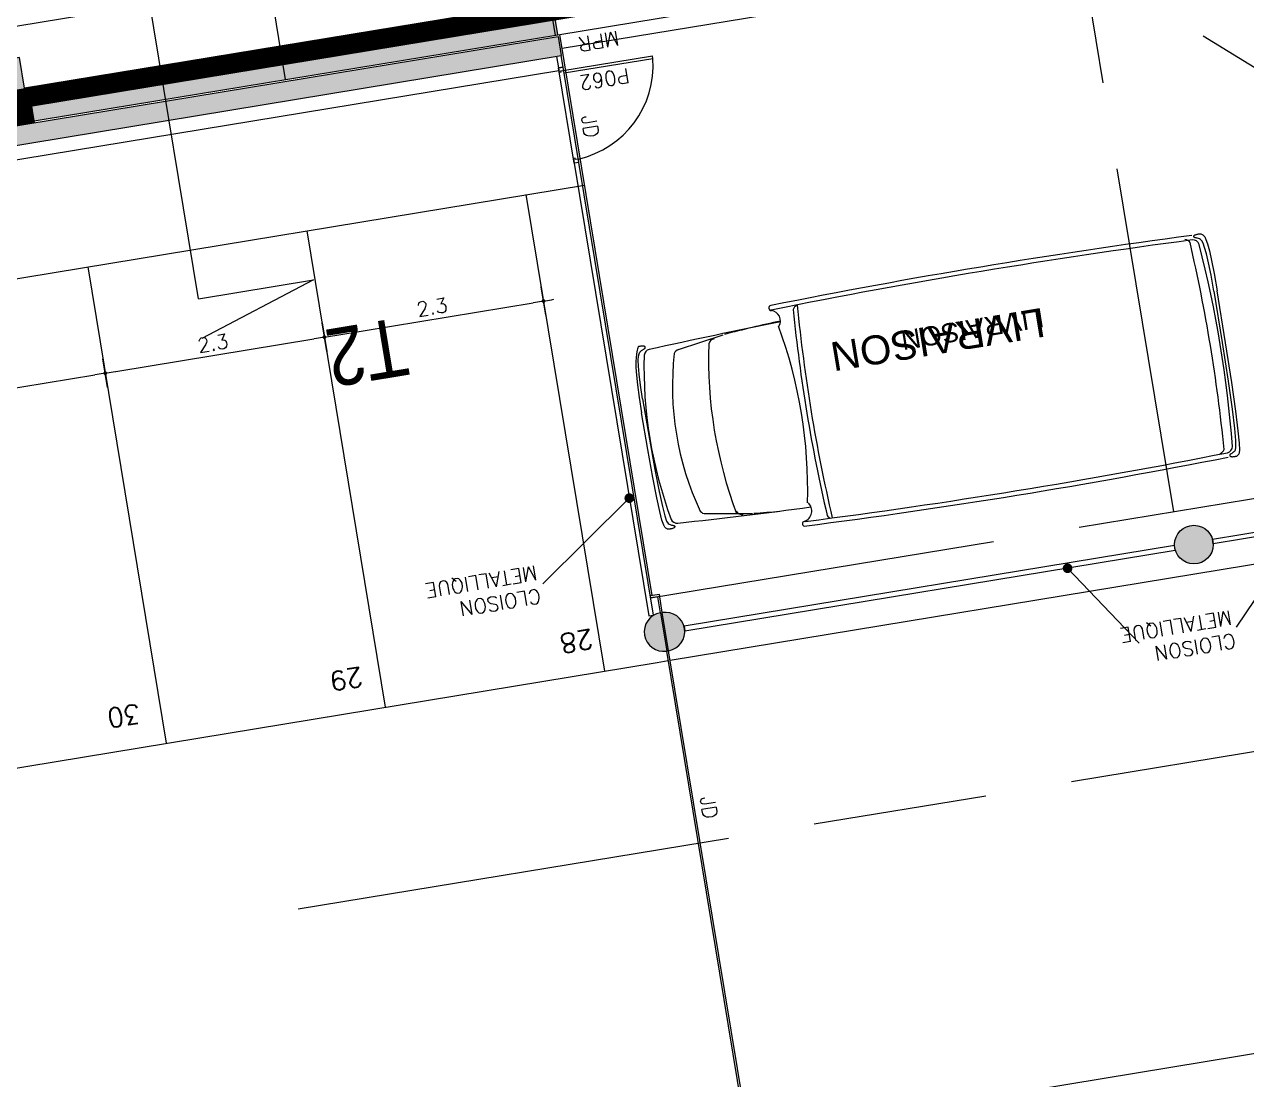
# Model space of a CAD drawing. Header units: millimetres. Extents: x 33240 to 33395, y 51607 to 51720.
# Drawn here: x 33346.54 to 33359.2, y 51643.21 to 51654.13 of the extents above; entities that cross this region are included whole.
import ezdxf

# ---------------------------------------------------------------- set-up
doc = ezdxf.new("R2010")
doc.units = ezdxf.units.MM
doc.header["$LTSCALE"] = 0.3
doc.header["$MEASUREMENT"] = 0
doc.header["$PDMODE"] = 34
doc.header["$PDSIZE"] = 0.3
for name, pattern in [('ACAD_ISO02W100', [15, 12, -3]), ('ACAD_ISO08W100', [36, 24, -3, 6, -3]), ('ACAD_ISO13W100', [36, 12, -3, 12, -3, 0, -3, 0, -3])]:
    doc.linetypes.add(name, pattern=pattern)
doc.layers.get('0').update_dxf_attribs({"linetype": 'CONTINUOUS'})
doc.layers.get('DEFPOINTS').update_dxf_attribs({"linetype": 'CONTINUOUS'})
for name, color, linetype in [('00-TRAMES-BAT', 7, 'ACAD_ISO08W100'), ('02-MURS-PORTEUR', 1, 'CONTINUOUS'), ('02-MURS-POTEAU', 6, 'CONTINUOUS'), ('04-CLOISONS', 2, 'CONTINUOUS'), ('05-MEN-EXT', 142, 'CONTINUOUS'), ('05-MEN-EXT-NUM', 3, 'CONTINUOUS'), ('07-REVT.PIERRE', 21, 'CONTINUOUS'), ('08-EQUI-TECHNIQUE', 117, 'CONTINUOUS'), ('09-COT-CLOISON-EXPO-01', 4, 'CONTINUOUS'), ('09-COT-INT', 7, 'CONTINUOUS'), ('10-ANN-NOMENCLATURE', 3, 'CONTINUOUS'), ('10-ANN-NOMPIECE', 3, 'CONTINUOUS'), ('10-ANN-REPCOUPE', 1, 'CONTINUOUS'), ('10-ANN-TEXTE', 3, 'CONTINUOUS'), ('11-RES-ELECTRICITE', 71, 'CONTINUOUS'), ('11-RES-EP', 150, 'ACAD_ISO13W100'), ('11-RES-ISOL-FEU', 2, 'CONTINUOUS'), ('14-HACH-MURS', 253, 'CONTINUOUS'), ('14-HACH-POTEAU', 251, 'CONTINUOUS')]:
    doc.layers.add(name, color=color, linetype=linetype)
doc.styles.add('ANN', font='romans.shx')
doc.styles.add('COT', font='romans.shx')
doc.styles.add('NDP', font='ARIAL.TTF')
doc.styles.add('REPCOUP', font='ARIAL.TTF', dxfattribs={"width": 0.85, "height": 0.6})
doc.dimstyles.new('COT-MEUBLE-50eme', dxfattribs={"dimtxt": 0.12, "dimasz": 0.11, "dimexe": 0, "dimexo": 0, "dimgap": 0.05, "dimtad": 1, "dimzin": 4, "dimdsep": 46, "dimtxsty": 'COT', "dimblk1": 'COTBLOC', "dimblk2": 'COTBLOC', "dimsah": 1, "dimcen": -0.1, "dimse1": 1, "dimse2": 1, "dimadec": 0, "dimazin": 0, "dimtfac": 1, "dimtmove": 2, "dimatfit": 3, "dimldrblk": 'COTBLOC', "dimfxl": 1, "dimtolj": 1, "dimarcsym": 0})
doc.dimstyles.new('COTEXT', dxfattribs={"dimtxt": 0.15, "dimasz": 0.11, "dimexe": 0, "dimexo": 0, "dimgap": 0.05, "dimtad": 1, "dimdec": 3, "dimdsep": 46, "dimtxsty": 'COT', "dimblk1": 'COTBLOC', "dimblk2": 'COTBLOC', "dimsah": 1, "dimcen": -0.1, "dimse1": 1, "dimse2": 1, "dimadec": 0, "dimazin": 0, "dimtfac": 1, "dimtdec": 3, "dimtmove": 2, "dimatfit": 3, "dimldrblk": 'COTBLOC', "dimfxl": 1, "dimtolj": 1, "dimarcsym": 0})

# ---------------------------------------------------------------- blocks, each defined once
blk = doc.blocks.new('COTBLOC')
for p, q in [((0, -1.360799999999998), (0, 1.360800000000012)), ((-0.7599999999999909, 0), (-0.9900000000000091, 0)), ((0, 0), (-0.7599999999999909, 0)), ((0, 0), (0.7600000000000477, 0)), ((0.7600000000000477, 0), (0.9900000000000091, 0))]:
    blk.add_line(p, q)
at = {"const_width": 0.15}
blk.add_lwpolyline([(-0.1000000000000014, 0, 1), (0.1000000000000014, 0, 1)], format="xyb", close=True, dxfattribs=at)
blk = doc.blocks.new('*D86')
at = {"layer": '09-COT-INT', "color": 0, "lineweight": -2}
blk.add_line((33345.22107110335, 51650.16727917997), (33347.27343349441, 51650.50522683241), dxfattribs=at)
at = {"layer": 'DEFPOINTS', "color": 0}
for p in [(33347.20058696514, 51651.62465309344), (33344.93114778306, 51651.25096097567), (33347.38197189009, 51650.52309906403)]:
    blk.add_point(p, dxfattribs=at)
at = {"layer": '09-COT-INT', "color": 0, "lineweight": -2, "xscale": 0.11, "yscale": 0.11, "zscale": 0.11}
for p, rotation in [((33347.38197189009, 51650.52309906403), 9.350573668281081), ((33345.11253270767, 51650.14940694835), 189.350573668281)]:
    blk.add_blockref('COTBLOC', p, dxfattribs=dict(at, rotation=rotation))
at = {"layer": '09-COT-INT', "color": 0, "insert": (33346.22694294477, 51650.45959209219), "char_height": 0.15, "attachment_point": 5, "rotation": 9.350573668281083, "style": 'COT'}
blk.add_mtext('\\A1;2.3', dxfattribs=at)
blk = doc.blocks.new('*D87')
at = {"layer": '09-COT-INT', "color": 0, "lineweight": -2}
blk.add_line((33347.49051028576, 51650.54097129568), (33349.54287267679, 51650.87891894812), dxfattribs=at)
at = {"layer": 'DEFPOINTS', "color": 0}
for p in [(33349.47002614579, 51651.99834521962), (33347.20058696514, 51651.62465309342), (33349.65141107247, 51650.89679117974)]:
    blk.add_point(p, dxfattribs=at)
at = {"layer": '09-COT-INT', "color": 0, "lineweight": -2, "xscale": 0.11, "yscale": 0.11, "zscale": 0.11}
for p, rotation in [((33349.65141107247, 51650.89679117974), 9.350573668281081), ((33347.38197189008, 51650.52309906406), 189.350573668281)]:
    blk.add_blockref('COTBLOC', p, dxfattribs=dict(at, rotation=rotation))
at = {"layer": '09-COT-INT', "color": 0, "insert": (33348.49638212716, 51650.8332842079), "char_height": 0.15, "attachment_point": 5, "rotation": 9.350573668281083, "style": 'COT'}
blk.add_mtext('\\A1;2.3', dxfattribs=at)
blk = doc.blocks.new('*D88')
at = {"layer": '09-COT-INT', "color": 0, "lineweight": -2}
blk.add_line((33349.75994946815, 51650.91466341135), (33351.81231185905, 51651.25261106376), dxfattribs=at)
at = {"layer": 'DEFPOINTS', "color": 0}
for p in [(33351.73946532771, 51652.37203733738), (33349.47002614579, 51651.99834521962), (33351.92085025473, 51651.27048329538)]:
    blk.add_point(p, dxfattribs=at)
at = {"layer": '09-COT-INT', "color": 0, "lineweight": -2, "xscale": 0.11, "yscale": 0.11, "zscale": 0.11}
for p, rotation in [((33351.92085025473, 51651.27048329538), 9.350573668281081), ((33349.65141107247, 51650.89679117973), 189.350573668281)]:
    blk.add_blockref('COTBLOC', p, dxfattribs=dict(at, rotation=rotation))
at = {"layer": '09-COT-INT', "color": 0, "insert": (33350.76582130949, 51651.20697632356), "char_height": 0.15, "attachment_point": 5, "rotation": 9.350573668281083, "style": 'COT'}
blk.add_mtext('\\A1;2.3', dxfattribs=at)
blk = doc.blocks.new('5CP9')
for p, q in [((0.06500000047226706, 0.9300000000000068), (0.03499999952737198, 0.9300000000000068)), ((0.03499999952735777, -0.03000000094498745), (0.03499999952737198, 0.9300000000000068)), ((0.06500000047226706, 0.9300000000000068), (0.06500000047240917, 7.105427357601002e-15)), ((0, 0), (-2.842170943040401e-13, -0.05000000157496487)), ((0.06500000047240917, 7.105427357601002e-15), (0, 0)), ((0.9649999973223515, 7.105427357601002e-15), (0.9649999973223515, -0.03000000094498745)), ((0.9999999968499083, 7.105427357601002e-15), (0.965000000447148, 7.105427357601002e-15)), ((0.9999999968499083, 7.105427357601002e-15), (0.9999999968498656, -0.05000000157497198)), ((-2.842170943040401e-13, -0.05000000157496487), (0.04999999999971294, -0.05000000157496487)), ((0.04999999999982663, -0.03000000094498745), (0.03499999952735777, -0.03000000094498745)), ((0.04999999999982663, -0.03000000094498745), (0.04999999999971294, -0.05000000157496487)), ((0.9649999973223515, -0.03000000094498745), (0.9499999968498827, -0.03000000094498745)), ((0.9499999968498827, -0.03000000094498745), (0.9499999968498827, -0.05000000157496487)), ((0.9499999968498827, -0.05000000157496487), (0.9999999968498656, -0.05000000157497198))]:
    blk.add_line(p, q)
for centre, radius, start, end in [((-0.0249047943377434, -0.05748851107972541), 0.9915727061815991, 3.323707001055704, 84.79791110587529), ((0.1650000004724177, 7.105427357601002e-15), 0.83, 0, 0)]:
    blk.add_arc(centre, radius, start, end)
blk = doc.blocks.new('Camion-Des-03')
at = {"linetype": 'Continuous'}
for p, q in [((36.96785131756019, 71.75253345837154), (77.04325039927812, 78.10241553010565)), ((36.96785131779075, -71.75253345839928), (77.04325039927812, -78.10241553010565))]:
    blk.add_line(p, q, dxfattribs=at)
for points in [[(501.0220620373195, 46.33589760000359), (500.8935441781521, 60.40909764629487), (500.5369179639799, 71.23703736037169), (499.9955744397978, 79.26393254683626), (499.3129046506021, 84.93399901029079), (498.5322996413859, 88.69145255533658), (497.6971504571468, 90.98050898657584), (496.8508481428778, 92.24538410861169), (496.0367837435767, 92.93029372604542), (495.2907933754889, 93.40918850104572), (494.6184934398723, 93.77495852604625), (494.0179454092361, 94.05022875104623), (493.4872107560907, 94.25762412604581), (493.0243509529444, 94.41976960104603), (492.6274274723089, 94.55929012604611), (492.2945017866921, 94.69881065104528), (492.0236353686039, 94.86095612604458), (491.8138456755526, 95.06269526354481), (491.6679741050336, 95.29837182604388), (491.5898180395441, 95.55667333854399), (491.5831748615785, 95.8262873260428), (491.6518419536317, 96.09590131354344), (491.7996166982005, 96.35420282604355), (492.0302964777782, 96.58987938854261), (492.3476786748599, 96.79161852604193), (492.7514667590274, 96.95093588229247), (493.2249885481995, 97.07065957604209), (493.7474779473816, 97.15644584479196), (494.2981688615776, 97.21395092604143), (494.8562951957936, 97.24883105729168), (495.4010908550329, 97.26674247604205), (495.9117897443014, 97.2733414197919), (496.3676257686031, 97.2742841260424), (496.7553877616904, 97.27145600729273), (497.0920842723074, 97.25165917604227), (497.4022787779443, 97.19792491979206), (497.7105347560898, 97.09328452604223), (498.0414156842351, 96.9207692822929), (498.4194850398715, 96.66341047604237), (498.8693063004882, 96.3042393947926), (499.4154429435764, 95.8262873260428), (500.0701899866287, 95.13572147110881), (500.7967686071468, 93.83125268657295), (501.546131522636, 91.43472774283327), (502.2692314506019, 87.46799341028782), (502.9170211085477, 81.45289645933372), (503.4404532139799, 72.91128366036901), (503.7904804844022, 61.36500178379356), (503.9180556373196, 46.33589760000359)], [(-0.5784267688934506, 34.75192320000406), (-0.4499089097264459, 46.91331497129522), (-0.09328269555385305, 56.30457036037114), (0.4480608286282859, 63.30203032183636), (1.130730617824383, 68.28203581029084), (1.911335627039762, 71.62092778033548), (2.746484811279743, 73.69504718657663), (3.592787125548739, 74.88073498361155), (4.406851524849799, 75.55433212604657), (5.152841892937658, 76.03322690104596), (5.825141828554251, 76.39899692604558), (6.425689859190925, 76.67426715104557), (6.956424512336298, 76.88166252604606), (7.419284315482173, 77.04380800104445), (7.816207796118533, 77.18332852604544), (8.149133481735362, 77.32284905104461), (8.419999899822642, 77.48499452604483), (8.629789592874886, 77.68673366354506), (8.775661163393352, 77.92241022604503), (8.853817228882463, 78.18071173854514), (8.860460406848006, 78.45032572604396), (8.791793314794404, 78.71993971354277), (8.644018570226535, 78.97824122604288), (8.413338790648822, 79.21391778854286), (8.095956593566143, 79.41565692604308), (7.692168509398698, 79.57497428229271), (7.218646720226616, 79.69469797604233), (6.696157321044439, 79.7804842447922), (6.145466406848072, 79.83798932604259), (5.587340072632514, 79.87286945729284), (5.042544413393216, 79.8907808760423), (4.531845524125174, 79.89737981979306), (4.076009499822476, 79.89832252604265), (3.688247506735252, 79.88983816979271), (3.351550996118249, 79.83044767604224), (3.041356490481803, 79.66924490729252), (2.73310051233625, 79.35532372604212), (2.402219584191016, 78.8377779947923), (2.024150228554163, 78.06570157604256), (1.5743289679383, 76.98818833229234), (1.028192324850124, 75.55433212604294), (0.3734452817977854, 73.67030015860837), (-0.3531333387206814, 71.0705529865736), (-1.102496254209882, 67.4466245053336), (-1.825596182175332, 62.49004861028698), (-2.473385840121637, 55.89235919683415), (-2.996817945553403, 47.34509016037009), (-3.346845215975691, 36.53977539629432), (-3.474420368893107, 23.16794880000452)], [(501.0220620373195, 46.33589759999995), (500.8935441781521, 1.673765153709155), (500.5369179639799, -32.14112376036792), (499.9955744397978, -56.63898254683227), (499.3129046506021, -73.3500246102858), (498.5322996413859, -83.80446335533179), (497.6971504571468, -89.5325121865717), (496.8508481428778, -92.06438450860742), (496.0367837435767, -92.93029372604133), (495.2907933754889, -93.40918850104163), (494.6184934398723, -93.7749585260417), (494.0179454092361, -94.05022875104169), (493.4872107560907, -94.25762412604126), (493.0243509529444, -94.41976960104103), (492.6274274723089, -94.5592901260411), (492.2945017866921, -94.69881065104073), (492.0236353686039, -94.8609561260414), (491.8138456755526, -95.06269526354163), (491.6679741050336, -95.29837182604115), (491.5898180395441, -95.55667333854126), (491.5831748615785, -95.82628732604053), (491.6518419536317, -96.0959013135398), (491.7996166982005, -96.35420282603991), (492.0302964777782, -96.58987938853943), (492.3476786748599, -96.7916185260392), (492.7514667590274, -96.95093588228929), (493.2249885481995, -97.0706595760389), (493.7474779473816, -97.15644584478878), (494.2981688615776, -97.2139509260387), (494.8562951957936, -97.24883105728895), (495.4010908550329, -97.26674247603887), (495.9117897443014, -97.27334141978872), (496.3676257686031, -97.27428412603786), (496.7553877616904, -97.27145600728818), (497.0920842723074, -97.25165917603817), (497.4022787779443, -97.19792491978797), (497.7105347560898, -97.09328452603813), (498.0414156842351, -96.92076928228789), (498.4194850398715, -96.66341047603782), (498.8693063004882, -96.30423939478806), (499.4154429435764, -95.8262873260378), (500.0701899866287, -94.95472187110408), (500.7967686071468, -92.3832558865688), (501.546131522636, -86.54773854282894), (502.2692314506019, -75.88401901028374), (502.9170211085477, -58.82794645932972), (503.4404532139799, -33.81537006036569), (503.7904804844022, 0.7178610162104633), (503.9180556373196, 46.33589759999995)], [(-0.5784267688934506, 34.75192320000042), (-0.4499089097264459, -0.3511678712907269), (-0.09328269555385305, -26.98263516036786), (0.4480608286282859, -46.33331782183222), (1.130730617824383, -59.59405501028687), (1.911335627039762, -67.95568588033302), (2.746484811279743, -72.60904958657284), (3.592787125548739, -74.74498528360891), (4.406851524849799, -75.55433212604157), (5.152841892937658, -76.03322690104142), (5.825141828554251, -76.39899692604149), (6.425689859190925, -76.67426715104148), (6.956424512336298, -76.88166252604151), (7.419284315482173, -77.04380800104127), (7.816207796118533, -77.1833285260409), (8.149133481735362, -77.32284905104098), (8.419999899822642, -77.48499452604119), (8.629789592874886, -77.68673366354096), (8.775661163393352, -77.92241022604048), (8.853817228882463, -78.1807117385406), (8.860460406848006, -78.45032572603986), (8.791793314794404, -78.71993971353913), (8.644018570226535, -78.97824122603924), (8.413338790648822, -79.21391778853877), (8.095956593566143, -79.41565692603899), (7.692168509398698, -79.57497428228908), (7.218646720226616, -79.69469797603779), (6.696157321044439, -79.78048424478811), (6.145466406848072, -79.83798932603804), (5.587340072632514, -79.87286945728783), (5.042544413393216, -79.89078087603775), (4.531845524125174, -79.89737981978806), (4.076009499822476, -79.8983225260381), (3.688247506735252, -79.89549440728797), (3.351550996118249, -79.87569757603796), (3.041356490481803, -79.82196331978776), (2.73310051233625, -79.71732292603792), (2.402219584191016, -79.54480768228814), (2.024150228554163, -79.28744887603807), (1.5743289679383, -78.92827779478785), (1.028192324850124, -78.45032572603805), (0.3734452817977854, -77.65794759610435), (-0.3531333387206814, -75.64079288656876), (-1.102496254209882, -71.30983471782883), (-1.825596182175332, -63.57604621028349), (-2.473385840121637, -51.35040048432938), (-2.996817945553403, -33.54387066036588), (-3.346845215975691, -9.067429858790092), (-3.474420368893107, 23.16794880000043)]]:
    blk.add_lwpolyline(points, dxfattribs=at)
for centre, radius, start, end in [((121.7481660602919, 94.13765862875425), 2.1719952, 92.00497428420083, 262.3429653372219), ((315.1526195719687, -5430.489515695685), 5526.322130040996, 88.18861497518817, 92.00875405345379), ((315.1526195719687, -5430.489515695685), 5530.183454840996, 88.18861497518817, 92.00497428418782), ((315.1526195719687, -5430.489515695685), 5526.322130040996, 92.01298541141806, 92.01596393852373), ((118.8349509106372, 83.34456692363165), 9.03006066566329, 319.929725736169, 73.10826584850182), ((1551.613587113437, -0.3798028298201643), 1414.310322313694, 176.3463896938563, 183.6536103061437), ((145.3756742033754, 87.19094184807182), 5.791987199999999, 103.0614045744654, 153.8217684766144), ((1551.613587113437, -0.3798028298201643), 1410.448997513693, 176.1961770413364, 183.7728349186267), ((482.351568329326, 88.72929598869814), 5.791987199999999, 26.1782315233856, 76.93859542553457), ((-935.819357696924, 0.7787532006641413), 1426.243335429882, 356.3617113694781, 3.638288630521922), ((489.3984260643576, 87.29568397325966), 5.791987199999999, 10.4471364688322, 85.66567835595978), ((-519.0932591980552, 3.319655661471188e-11), 1018.028293750312, 355.0215290251895, 4.978470974810455), ((12.31835299214777, 70.1453144437719), 5.791987199999999, 94.24044472051686, 161.9911986775755), ((315.1526195719687, -5442.073490095685), 5526.322130040996, 91.9451677087189, 93.14574426935195), ((68.78453275857896, 70.21933292585527), 5.791987199999999, 90, 159.2137723936418), ((185.2622954225278, -1063.736733749628), 1146.949784147033, 92.87540258637372, 95.36325887453832), ((-281.0873966735073, 0.4431402718400932), 413.7376596046684, 349.2343665787916, 10.76563342118278), ((383.3385294566085, 0), 383.3385294566085, 169.1839458126385, 190.8160541873615), ((278.2218514867657, 7.594280759803951e-11), 255.0191683251764, 164.3041059659249, 195.6958940341539), ((37.67447436640282, 66.00381189685777), 5.791987199999999, 97.00754843331964, 148.9561222628304), ((437.5833344438918, -1.907938970245596), 381.4957975237356, 168.7872681958487, 191.2127318041513), ((12.31835299214777, -70.14531444377099), 5.791987199999999, 198.0088013224245, 265.7595552794831), ((37.67447436640282, -66.00381189685731), 5.791987199999999, 211.0438777371696, 262.9924515666804), ((230.3680137033327, 3749.305951425391), 3831.461503278668, 266.7311019356916, 268.4608106069098), ((68.78453275857896, -71.85470379220305), 5.791987199999999, 200.7862276063582, 270), ((68.78453275857896, -71.85470379220305), 5.791987199999999, 200.7862276063582, 270), ((185.2622954225328, 1063.736733749569), 1146.949784146974, 264.6367411254617, 265.7641439044801), ((118.5125881152787, -82.8901783018714), 9.381375022906695, 278.8337542544181, 39.55981318187128), ((120.1660309209667, -94.29693672077701), 2.1719952, 97.6570346627781, 242.2800296883939), ((119.9532670927372, -86.36828502827393), 5.791987199999999, 270, 315.0000000000368), ((315.1526195719637, 5430.489515695646), 5526.322130040956, 267.9858391833223, 271.8113850248118), ((145.3756742033681, -87.9505475076171), 5.791987199999999, 206.1782315233856, 243.7390657329996), ((482.3515683293328, -87.171789587273), 5.791987199999999, 283.0614045744654, 333.8217684766144), ((489.3984260643535, -87.29568397325966), 5.791987199999999, 274.3343216440402, 349.5528635311398), ((315.1526195719637, 5430.489515695646), 5530.183454840956, 267.968937712218, 271.8113850248118)]:
    blk.add_arc(centre, radius, start, end, dxfattribs=at)
blk = doc.blocks.new('*D298')
at = {"layer": '09-COT-CLOISON-EXPO-01', "color": 0, "lineweight": -2, "ltscale": 10}
blk.add_line((33354.98045357243, 51657.70922247058), (33331.51642585166, 51653.84557094408), dxfattribs=at)
at = {"layer": 'DEFPOINTS', "color": 0, "ltscale": 10}
for p in [(33355.05250927658, 51657.9486547677), (33331.32356935016, 51654.33976414037), (33331.40788745598, 51653.82769871246)]:
    blk.add_point(p, dxfattribs=at)
at = {"layer": '09-COT-CLOISON-EXPO-01', "color": 0, "lineweight": -2, "ltscale": 10, "xscale": 0.11, "yscale": 0.11, "zscale": 0.11}
for p, rotation in [((33355.08899196811, 51657.72709470221), 9.3505736683666), ((33331.40788745598, 51653.82769871246), 189.3505736683666)]:
    blk.add_blockref('COTBLOC', p, dxfattribs=dict(at, rotation=rotation))
at = {"layer": '09-COT-CLOISON-EXPO-01', "color": 0, "ltscale": 10, "insert": (33343.54913075193, 51655.71542803668), "char_height": 0.12, "attachment_point": 5, "rotation": 189.3505736683666, "style": 'COT'}
blk.add_mtext('\\A1;24.00', dxfattribs=at)

msp = doc.modelspace()

# ---------------------------------------------------------------- hatches: boundary and pattern name
at = {"layer": '14-HACH-MURS', "ltscale": 10}
h = msp.add_hatch(color=256, dxfattribs=at)
h.paths.add_polyline_path([(33357.48092530264, 51655.27445527305), (33352.13625009527, 51654.39438631091), (33352.08378294815, 51654.71301714651), (33351.78776966312, 51654.6642746568), (33351.84023599096, 51654.34564567019), (33346.54487828486, 51653.47369505493), (33346.49241193132, 51653.79232419767), (33346.19639764381, 51653.74358154284), (33346.27648546394, 51653.25721149152), (33340.98145627584, 51652.38531737986), (33340.90136881621, 51652.87168524217), (33340.60535553118, 51652.82294275241), (33340.68544221271, 51652.33657484324), (33335.39008514951, 51651.46462196946), (33335.30999729816, 51651.95099221077), (33335.01398401312, 51651.90224972102), (33335.09407126922, 51651.41587924059), (33329.95625659031, 51650.56987723961), (33327.20834380022, 51667.25795782739), (33338.24669007162, 51669.07556238073), (33338.16384015248, 51669.57871148342), (33326.8294777149, 51667.71236410031), (33326.82947771018, 51667.71236409952), (33326.82953877304, 51667.71199326374), (33329.68948819842, 51650.34352684547), (33352.06973099048, 51654.02872062207), (33352.0421101393, 51654.19646257783), (33359.13662026306, 51655.36466254312), (33359.10737477623, 51655.54227092963), (33357.67826784024, 51655.30695023963), (33357.05653498837, 51659.08274543489), (33356.74421428941, 51660.9794679295), (33356.54687182164, 51660.94697297437)])
h.paths.add_polyline_path([(33356.15693326397, 51663.31508359701), (33356.35427580152, 51663.34757856354), (33356.08629997166, 51664.97500077228), (33355.88895743409, 51664.94250580569)], flags=17)
h.paths.add_polyline_path([(33355.72323310501, 51665.94895274447), (33355.92057564259, 51665.98144771102), (33355.3349239891, 51669.53812111659), (33356.7601826938, 51669.77280814626), (33356.72768772722, 51669.97015068385), (33355.30242902251, 51669.73546365417), (33355.29674240788, 51669.76999857077), (33355.09939987025, 51669.73750360419)])
msp.add_hatch(color=256, dxfattribs=at).paths.add_polyline_path([(33313.0333375712, 51647.37795131039), (33352.10547135268, 51653.81166873634), (33352.07297636646, 51654.00901139319), (33313.0008400552, 51647.57530933104)])
at = {"layer": '14-HACH-POTEAU', "ltscale": 10}
h = msp.add_hatch(color=256, dxfattribs=at)
edge = h.paths.add_edge_path()
edge.add_arc((33358.65698965294, 51648.74780458052), 0.2, 0, 360)
h.paths.add_polyline_path([(33375.6946191148, 51651.75596058682), (33375.77909984749, 51651.24290783546), (33375.38441705319, 51651.17791827781), (33375.29993610534, 51651.69097099375)])
edge = h.paths.add_edge_path()
edge.add_arc((33365.50620923459, 51649.87561596931), 0.2, 0, 360)
edge = h.paths.add_edge_path()
edge.add_arc((33353.16358802737, 51647.84324591608), 0.2, 99.3505736686924, 279.1477424295101)
edge.add_arc((33353.18402088664, 51647.84661044706), 0.2, 279.5534049076694, 459.350573668281)
edge.add_line((33353.21651564961, 51647.64926914602), (33353.15152571644, 51648.04395422129))
edge.add_line((33353.13179186994, 51648.04070225143), (33353.19678139588, 51647.64601964936))
h = msp.add_hatch(color=256, dxfattribs=at)
h.paths.add_polyline_path([(33353.1967813959, 51647.64601964936), (33353.13179186996, 51648.04070225143, 1.003546353845947)])
h.paths.add_polyline_path([(33353.21651585324, 51647.64926790947, 1), (33353.15152592008, 51648.04395298466)])

# ---------------------------------------------------------------- linework, layer by layer
at = {"layer": '00-TRAMES-BAT'}
for p, q in [((33352.04510956369, 51654.0246651241), (33343.36195759624, 51706.75747086192)), ((33349.24942351686, 51653.56431974815), (33346.36663965572, 51671.07147333233)), ((33261.76538454124, 51639.33631318884), (33382.88337927948, 51659.27993628811)), ((33375.15027341199, 51649.21476086224), (33349.38061596945, 51644.97145798588))]:
    msp.add_line(p, q, dxfattribs=at)
at = {"layer": '02-MURS-PORTEUR', "color": 4, "linetype": 'ACAD_ISO02W100'}
for p, q in [((33358.44884123755, 51649.08851279791), (33357.46001293346, 51655.09368551567)), ((33353.03012125073, 51648.19625267445), (33375.83473921186, 51651.95132240967))]:
    msp.add_line(p, q, dxfattribs=at)
at = {"layer": '02-MURS-PORTEUR'}
for p, q in [((33352.06973099046, 51654.02872062206), (33352.04211013929, 51654.19646257782)), ((33295.56723135493, 51644.70465379912), (33352.07297636646, 51654.00901139317)), ((33329.6894881984, 51650.34352684546), (33352.06973099046, 51654.02872062206)), ((33352.07297636645, 51654.00901139317), (33352.10547135268, 51653.81166873633)), ((33295.59973458506, 51644.50728967835), (33352.10547135268, 51653.81166873634))]:
    msp.add_line(p, q, dxfattribs=at)
at = {"layer": '02-MURS-PORTEUR', "color": 4, "linetype": 'Continuous'}
for p, q in [((33353.04660600933, 51648.21923642373), (33352.08946624914, 51654.03197103145)), ((33352.2874431618, 51652.70655054866), (33352.12496833094, 51653.69326323381)), ((33296.08886973639, 51643.20845668785), (33352.34634030031, 51652.47196825114)), ((33351.73946533469, 51652.37203729497), (33352.55183949941, 51647.43847385496)), ((33349.47002615259, 51651.9983451772), (33350.28240031732, 51647.06478173719)), ((33347.20058697052, 51651.62465305941), (33348.01296113524, 51646.6910896194)), ((33353.23276313688, 51647.5505978551), (33365.55495168081, 51649.57960218508)), ((33353.12065550141, 51648.23142961231), (33353.02687175537, 51648.21598692841)), ((33353.15152571643, 51648.04395422128), (33353.12065550141, 51648.23142961231)), ((33353.10417075529, 51648.20844586505), (33353.03012125072, 51648.19625267443)), ((33353.13179186993, 51648.04070225141), (33353.10417075529, 51648.20844586505)), ((33354.10643215312, 51642.12140646103), (33353.19673538139, 51647.64601191058)), ((33354.12621244766, 51642.12466353889), (33353.21651585356, 51647.64926790951)), ((33296.90124391592, 51638.27489315647), (33353.09955712173, 51647.52866254999)), ((33353.09955692158, 51647.52866376551), (33353.21298284205, 51647.54734077916)), ((33354.04513749953, 51642.61703320991), (33367.0697449793, 51644.76170100948))]:
    msp.add_line(p, q, dxfattribs=at)
at = {"layer": '02-MURS-PORTEUR'}
for points in [[(33352.13624979735, 51654.39438812007), (33352.08378294814, 51654.71301714652), (33351.7877696631, 51654.66427465678), (33351.84023599094, 51654.34564567019), (33346.54487828485, 51653.47369505492)], [(33346.54487828485, 51653.47369505492), (33346.49241193131, 51653.79232419765), (33346.19639764379, 51653.74358154285), (33346.27648546392, 51653.25721149151), (33340.98145601196, 51652.3853173364)]]:
    msp.add_lwpolyline(points, dxfattribs=at)
at = {"layer": '02-MURS-POTEAU'}
msp.add_line((33353.13179186994, 51648.04070225143), (33353.19678139588, 51647.64601964936), dxfattribs=at)
msp.add_lwpolyline([(33353.21651564961, 51647.64926914602), (33353.15152571644, 51648.04395422129)], dxfattribs=at)
msp.add_circle((33358.65698965294, 51648.74780458052), 0.2, dxfattribs=at)
for centre, start, end in [((33353.16358802737, 51647.84324591608), 99.3505736686924, 279.1477424295101), ((33353.18402088664, 51647.84661044706), 279.5534049076694, 99.35057366828106)]:
    msp.add_arc(centre, 0.2, start, end, dxfattribs=at)
at = {"layer": '04-CLOISONS'}
msp.add_line((33329.82302782137, 51651.3789760553), (33357.37531771681, 51655.91581210974), dxfattribs=at)
at = {"layer": '05-MEN-EXT', "linetype": 'ACAD_ISO02W100'}
msp.add_line((33352.2381075274, 51652.69842680701), (33352.07563269496, 51653.68513949191), dxfattribs=at)
at = {"layer": '05-MEN-EXT', "color": 3}
for p, q in [((33351.91456325634, 51648.34307183248), (33352.8093856735, 51649.22904397969)), ((33359.09745568884, 51647.89288779433), (33359.77860375695, 51648.90303942758)), ((33358.08862728927, 51647.72677132735), (33357.34894437079, 51648.50296501127))]:
    msp.add_line(p, q, dxfattribs=at)
at = {"layer": '05-MEN-EXT'}
msp.add_lwpolyline([(33352.05613571671, 51653.80354500422), (33352.07563269497, 51653.68513949193), (33352.12496832937, 51653.69326323357), (33352.10547135268, 51653.81166873634)], dxfattribs=at)
for points in [[(33352.2874431618, 51652.70655054868), (33352.2381075274, 51652.69842680703), (33353.01016053093, 51648.00973452885), (33353.05949616533, 51648.0178582705)], [(33365.30480482618, 51649.86778881993), (33365.31292856782, 51649.81845318554), (33358.85839406133, 51648.75563172989), (33358.85027031969, 51648.80496736429)], [(33353.37730135282, 51647.90377444907), (33353.38542509446, 51647.85443881467), (33358.46370898618, 51648.69064179674), (33358.45558524453, 51648.73997743114)]]:
    msp.add_lwpolyline(points, close=True, dxfattribs=at)
at = {"layer": '05-MEN-EXT', "color": 3, "const_width": 0.05}
for points in [[(33352.7843856735, 51649.2290439797, 1), (33352.8343856735, 51649.2290439797, 0.9999999999999999)], [(33357.32394437079, 51648.50296501128, 1), (33357.37394437079, 51648.50296501128, 1)]]:
    msp.add_lwpolyline(points, format="xyb", close=True, dxfattribs=at)
at = {"layer": '07-REVT.PIERRE'}
msp.add_line((33352.06973077513, 51654.02872133765), (33359.16424093243, 51655.19692144504), dxfattribs=at)
at = {"layer": '10-ANN-REPCOUPE'}
for p, q in [((33348.34706512223, 51651.29486000477), (33347.27443877035, 51657.80893982841)), ((33348.34706512223, 51651.29486000477), (33349.53741979878, 51651.49086708923)), ((33349.53741979878, 51651.49086708923), (33348.38286216668, 51650.88227294777))]:
    msp.add_line(p, q, dxfattribs=at)
at = {"layer": '11-RES-ELECTRICITE'}
msp.add_line((33360.84638620803, 51652.72793586245), (33358.75255716098, 51654.01431964711), dxfattribs=at)
at = {"layer": '11-RES-EP', "linetype": 'Continuous'}
for p, q in [((33363.12888218596, 51655.69773051784), (33352.11383729629, 51653.88396502952)), ((33352.08050685711, 51653.65553808707), (33295.89210725083, 51644.40340114354))]:
    msp.add_line(p, q, dxfattribs=at)
at = {"layer": '11-RES-ISOL-FEU', "linetype": 'ACAD_ISO02W100', "const_width": 0.2}
msp.add_lwpolyline([(33357.49717273239, 51655.1757839954), (33346.51179075117, 51653.36689596395), (33346.54022317364, 51653.19422533239), (33295.5074087908, 51644.79102135208)], dxfattribs=at)

# ---------------------------------------------------------------- block references
at = {"layer": '05-MEN-EXT', "rotation": 279.3505736682811}
msp.add_blockref('5CP9', (33352.12496833096, 51653.69326323384), dxfattribs=at)
at = {"layer": '08-EQUI-TECHNIQUE', "xscale": 0.012, "yscale": 0.012, "zscale": 0.012, "rotation": 9.35059735607228}
msp.add_blockref('Camion-Des-03', (33353.02215653216, 51649.84617252083), dxfattribs=at)

# ---------------------------------------------------------------- texts
at = {"layer": '05-MEN-EXT', "color": 3, "style": 'ANN'}
for s, rotation, p in [('METALLIQUE', 189.350573668281, (33351.84149057176, 51648.53077685554)), ('CLOISON', 189.350573668281, (33351.88094874546, 51648.29114663132)), ('METALLIQUE', 189.3505736682811, (33359.03718327344, 51648.06795327331)), ('CLOISON', 189.3505736682811, (33359.07664144714, 51647.82832304909))]:
    msp.add_text(s, height=0.15, rotation=rotation, dxfattribs=at).set_placement(p)
at = {"layer": '05-MEN-EXT-NUM', "style": 'ANN'}
msp.add_text('P062', height=0.15, rotation=189.3505736682811, dxfattribs=at).set_placement((33352.79798021712, 51653.6828071929))
at = {"layer": '10-ANN-NOMENCLATURE', "style": 'NDP'}
msp.add_text('LIVRAISON', height=0.3, rotation=189.3505973555032, dxfattribs=at).set_placement((33357.08248229116, 51651.20070669526))
at = {"layer": '10-ANN-NOMPIECE', "style": 'NDP'}
msp.add_text('LIVRAISON', height=0.1999999999999999, rotation=189.3505973555032, dxfattribs=at).set_placement((33357.08248229117, 51651.20070669526))
at = {"layer": '10-ANN-REPCOUPE', "style": 'REPCOUP', "width": 0.85}
msp.add_text('T2', height=0.6, rotation=189.3505973555032, dxfattribs=at).set_placement((33350.45340517983, 51651.10347113733))
at = {"layer": '10-ANN-TEXTE', "style": 'ANN'}
for s, height, rotation, p in [('MPR', 0.15, 189.350573668281, (33352.69103170627, 51654.06806384408)), ('JD', 0.15, 279.3505736665679, (33352.31122503773, 51653.18323337439)), ('28', 0.2, 189.3505736720509, (33352.41628340082, 51647.87273559083)), ('29', 0.2, 189.3505736720509, (33350.03180188191, 51647.48010028452)), ('30', 0.2, 189.3505736720509, (33347.7276445903, 51647.10069138702)), ('JD', 0.15, 279.3505736665679, (33353.5413971564, 51646.1302930834))]:
    msp.add_text(s, height=height, rotation=rotation, dxfattribs=at).set_placement(p)

# ---------------------------------------------------------------- dimensions: what is measured, and where the dimension line sits
at = {"layer": '09-COT-CLOISON-EXPO-01', "ltscale": 10}
dim = msp.add_linear_dim(base=(33331.40788745598, 51653.82769871246), p1=(33355.05250927657, 51657.9486547677), p2=(33331.32356935016, 51654.33976414037), angle=189.3505736683666, dimstyle='COT-MEUBLE-50eme', dxfattribs=at)
dim.commit()
dim.dimension.update_dxf_attribs({"geometry": '*D298', "text_midpoint": (33343.54913075193, 51655.71542803668), "dimtype": 160})
at = {"layer": '09-COT-INT'}
for base, p1, p2, picture, middle in [((33351.92085025473, 51651.27048329538), (33349.47002614579, 51651.99834521961), (33351.73946532771, 51652.37203733738), '*D88', (33350.76582130949, 51651.20697632356)), ((33349.65141107247, 51650.89679117974), (33347.20058696513, 51651.62465309341), (33349.47002614579, 51651.99834521961), '*D87', (33348.49638212716, 51650.8332842079)), ((33347.38197189009, 51650.52309906403), (33344.93114778304, 51651.25096097567), (33347.20058696513, 51651.62465309343), '*D86', (33346.22694294477, 51650.45959209219))]:
    dim = msp.add_linear_dim(base=base, p1=p1, p2=p2, angle=189.3505736682811, dimstyle='COTEXT', dxfattribs=at)
    dim.commit()
    dim.dimension.update_dxf_attribs({"geometry": picture, "text_midpoint": middle})

doc.saveas('drawing.dxf')
